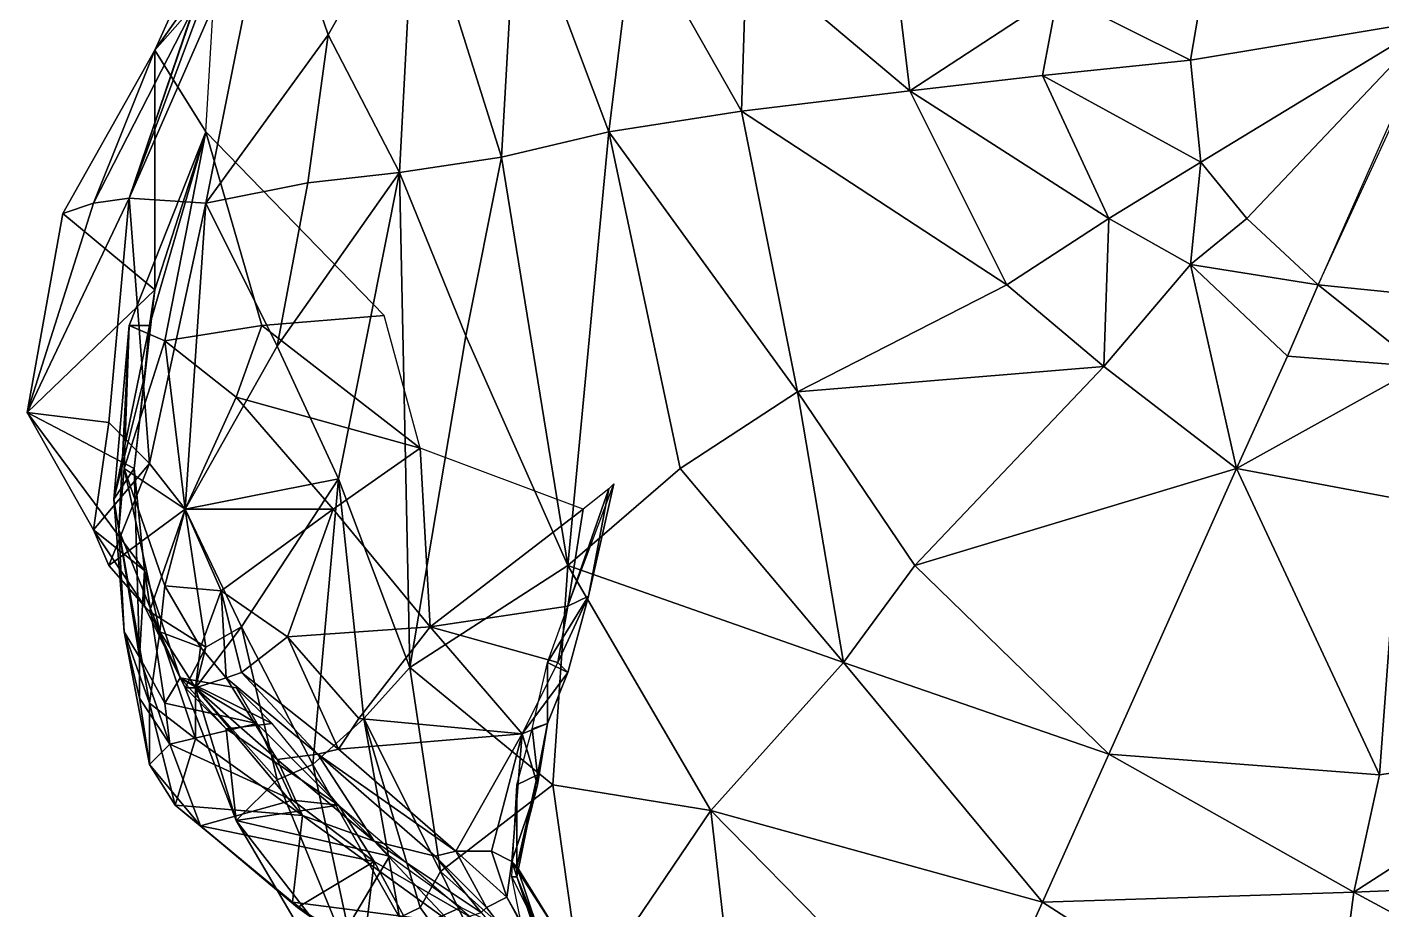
# Model space of a CAD drawing. Extents: x -2.77 to 2.45, y -2.91 to 2.11.
# Drawn here: x -2.77 to -0.115, y -1.765 to -0.035 of the extents above; entities that cross this region are included whole.
import ezdxf

# ---------------------------------------------------------------- set-up
doc = ezdxf.new("R2010")
doc.units = 0

msp = doc.modelspace()

# ---------------------------------------------------------------- linework, layer by layer
at = {"layer": '0----'}
for points in [[(-2.38, 0.19, -2.64), (-2.29, 0.27, -2.06), (-2.57, -0.37, -2.57)], [(-2.57, -0.37, -2.57), (-2.29, 0.27, -2.06), (-2.42, -0.38, -2.21)], [(-2.42, -0.38, -2.21), (-2.29, 0.27, -2.06), (-2.18, -0.05, -1.61)], [(-2.29, 0.27, -2.06), (-2.01, 0.25, -1.22), (-2.18, -0.05, -1.61)], [(-2.04, -0.32, -1.25), (-2.18, -0.05, -1.61), (-2.01, 0.25, -1.22)], [(-1.84, -0.29, -0.83), (-2.04, -0.32, -1.25), (-2.01, 0.25, -1.22)], [(-2.01, 0.25, -1.22), (-1.81, 0.24, -0.84), (-1.84, -0.29, -0.83)], [(-1.63, -0.24, -0.6), (-1.84, -0.29, -0.83), (-1.81, 0.24, -0.84)], [(-1.81, 0.24, -0.84), (-1.58, 0.17, -0.56), (-1.63, -0.24, -0.6)], [(-2.44, 0.01, -3.06), (-2.35, 0.22, -2.93), (-2.57, -0.37, -2.57)], [(-2.57, -0.37, -2.57), (-2.35, 0.22, -2.93), (-2.38, 0.19, -2.64)], [(-1.37, -0.2, -0.4), (-1.63, -0.24, -0.6), (-1.58, 0.17, -0.56)], [(-1.58, 0.17, -0.56), (-1.36, 0.11, -0.4), (-1.37, -0.2, -0.4)], [(-1.04, -0.16, -0.24), (-1.37, -0.2, -0.4), (-1.36, 0.11, -0.4)], [(-1.36, 0.11, -0.4), (-1.07, 0.09, -0.24), (-1.04, -0.16, -0.24)], [(-2.52, -0.08, -3.28), (-2.42, -0.24, -3.6), (-2.4, 0.09, -3.42)], [(-2.4, 0.09, -3.42), (-2.47, 0.03, -3.22), (-2.52, -0.08, -3.28)], [(-1.04, -0.16, -0.24), (-1.07, 0.09, -0.24), (-0.75, 0.03, -0.13)], [(-2.44, 0.01, -3.06), (-2.52, -0.08, -3.28), (-2.47, 0.03, -3.22)], [(-0.75, 0.03, -0.13), (-0.78, -0.13, -0.17), (-1.04, -0.16, -0.24)], [(-0.49, -0.1, -0.1), (-0.78, -0.13, -0.17), (-0.75, 0.03, -0.13)], [(-0.75, 0.03, -0.13), (-0.47, 0.02, -0.08), (-0.49, -0.1, -0.1)], [(-2.44, 0.01, -3.06), (-2.64, -0.38, -3), (-2.52, -0.08, -3.28)], [(-2.57, -0.37, -2.57), (-2.64, -0.38, -3), (-2.44, 0.01, -3.06)], [(-0.49, -0.1, -0.1), (-0.47, 0.02, -0.08), (-0.01, -0.02, 0.02)], [(-0.47, -0.3, -0.12), (-0.49, -0.1, -0.1), (-0.01, -0.02, 0.02)], [(-0.38, -0.41, -0.11), (-0.47, -0.3, -0.12), (-0.01, -0.02, 0.02)], [(-0.24, -0.54, -0.1), (-0.38, -0.41, -0.11), (-0.01, -0.02, 0.02)], [(0, -0.02, 0.02), (-0.04, -0.56, -0.11), (-0.24, -0.54, -0.1)], [(-2.18, -0.05, -1.61), (-2.22, -0.34, -1.75), (-2.42, -0.38, -2.21)], [(-2.18, -0.05, -1.61), (-2.04, -0.32, -1.25), (-2.22, -0.34, -1.75)], [(-2.52, -0.08, -3.28), (-2.64, -0.38, -3), (-2.7, -0.4, -3.19)], [(-2.7, -0.4, -3.19), (-2.52, -0.55, -3.34), (-2.52, -0.08, -3.28)], [(-2.52, -0.08, -3.28), (-2.52, -0.55, -3.34), (-2.42, -0.24, -3.6)], [(-0.78, -0.13, -0.17), (-0.49, -0.1, -0.1), (-0.47, -0.3, -0.12)], [(-1.04, -0.16, -0.24), (-0.78, -0.13, -0.17), (-0.65, -0.41, -0.17)], [(-0.47, -0.3, -0.12), (-0.65, -0.41, -0.17), (-0.78, -0.13, -0.17)], [(-1.37, -0.2, -0.4), (-1.04, -0.16, -0.24), (-0.85, -0.54, -0.24)], [(-0.65, -0.41, -0.17), (-0.85, -0.54, -0.24), (-1.04, -0.16, -0.24)], [(-1.63, -0.24, -0.6), (-1.37, -0.2, -0.4), (-1.26, -0.75, -0.41)], [(-0.85, -0.54, -0.24), (-1.26, -0.75, -0.41), (-1.37, -0.2, -0.4)], [(-2.53, -0.62, -3.49), (-2.57, -0.62, -3.72), (-2.42, -0.24, -3.6)], [(-2.42, -0.24, -3.6), (-2.57, -0.62, -3.72), (-2.5, -0.65, -3.93)], [(-2.42, -0.24, -3.6), (-2.52, -0.55, -3.34), (-2.53, -0.62, -3.49)], [(-2.31, -0.62, -3.94), (-2.42, -0.24, -3.6), (-2.5, -0.65, -3.93)], [(-2.07, -0.6, -3.9), (-2.42, -0.24, -3.6), (-2.31, -0.62, -3.94)], [(-1.84, -0.29, -0.83), (-1.63, -0.24, -0.6), (-1.71, -1.09, -0.76)], [(-1.49, -0.9, -0.56), (-1.71, -1.09, -0.76), (-1.63, -0.24, -0.6)], [(-1.26, -0.75, -0.41), (-1.49, -0.9, -0.56), (-1.63, -0.24, -0.6)], [(-2.04, -0.32, -1.25), (-1.84, -0.29, -0.83), (-1.91, -0.64, -0.98)], [(-1.71, -1.09, -0.76), (-1.91, -0.64, -0.98), (-1.84, -0.29, -0.83)], [(-0.47, -0.3, -0.12), (-0.49, -0.5, -0.15), (-0.65, -0.41, -0.17)], [(-0.38, -0.41, -0.11), (-0.49, -0.5, -0.15), (-0.47, -0.3, -0.12)], [(-2.42, -0.38, -2.21), (-2.22, -0.34, -1.75), (-2.28, -0.66, -1.87)], [(-2.28, -0.66, -1.87), (-2.22, -0.34, -1.75), (-2.04, -0.32, -1.25)], [(-2.28, -0.66, -1.87), (-2.04, -0.32, -1.25), (-2.16, -0.92, -1.62)], [(-2.16, -0.92, -1.62), (-2.04, -0.32, -1.25), (-2.02, -1.29, -1.27)], [(-2.02, -1.29, -1.27), (-2.04, -0.32, -1.25), (-1.91, -0.64, -0.98)], [(-2.77, -0.79, -3.08), (-2.57, -0.37, -2.57), (-2.61, -0.81, -2.69)], [(-2.57, -0.37, -2.57), (-2.77, -0.79, -3.08), (-2.64, -0.38, -3)], [(-2.53, -0.89, -2.49), (-2.61, -0.81, -2.69), (-2.57, -0.37, -2.57)], [(-2.57, -0.37, -2.57), (-2.42, -0.38, -2.21), (-2.53, -0.89, -2.49)], [(-2.64, -0.38, -3), (-2.77, -0.79, -3.08), (-2.7, -0.4, -3.19)], [(-2.53, -0.89, -2.49), (-2.42, -0.38, -2.21), (-2.46, -0.98, -2.35)], [(-2.28, -0.66, -1.87), (-2.46, -0.98, -2.35), (-2.42, -0.38, -2.21)], [(-2.7, -0.4, -3.19), (-2.77, -0.79, -3.08), (-2.52, -0.55, -3.34)], [(-0.66, -0.7, -0.23), (-0.85, -0.54, -0.24), (-0.65, -0.41, -0.17)], [(-0.65, -0.41, -0.17), (-0.49, -0.5, -0.15), (-0.66, -0.7, -0.23)], [(-0.49, -0.5, -0.15), (-0.38, -0.41, -0.11), (-0.24, -0.54, -0.1)], [(-0.4, -0.9, -0.21), (-0.66, -0.7, -0.23), (-0.49, -0.5, -0.15)], [(-0.4, -0.9, -0.21), (-0.49, -0.5, -0.15), (-0.3, -0.68, -0.14)], [(-0.24, -0.54, -0.1), (-0.3, -0.68, -0.14), (-0.49, -0.5, -0.15)], [(-2.52, -0.55, -3.34), (-2.77, -0.79, -3.08), (-2.56, -0.9, -3.21)], [(-2.54, -0.72, -3.37), (-2.52, -0.55, -3.34), (-2.56, -0.9, -3.21)], [(-2.53, -0.62, -3.49), (-2.52, -0.55, -3.34), (-2.54, -0.72, -3.37)], [(-1.26, -0.75, -0.41), (-0.85, -0.54, -0.24), (-0.66, -0.7, -0.23)], [(-0.04, -0.7, -0.15), (-0.3, -0.68, -0.14), (-0.24, -0.54, -0.1)], [(-0.24, -0.54, -0.1), (-0.04, -0.56, -0.11), (-0.04, -0.7, -0.15)], [(-2.07, -0.6, -3.9), (-2.31, -0.62, -3.94), (-2, -0.86, -4.24)], [(-2.6, -0.96, -3.39), (-2.59, -1.02, -3.62), (-2.57, -0.62, -3.72)], [(-2.57, -0.62, -3.72), (-2.53, -0.62, -3.49), (-2.6, -0.96, -3.39)], [(-2.6, -0.96, -3.39), (-2.53, -0.62, -3.49), (-2.54, -0.72, -3.37)], [(-2.58, -0.9, -3.78), (-2.57, -0.62, -3.72), (-2.59, -1.02, -3.62)], [(-2.58, -0.9, -3.78), (-2.5, -0.65, -3.93), (-2.57, -0.62, -3.72)], [(-2.5, -0.65, -3.93), (-2.36, -0.76, -4.07), (-2.31, -0.62, -3.94)], [(-2, -0.86, -4.24), (-2.31, -0.62, -3.94), (-2.36, -0.76, -4.07)], [(-2.46, -0.98, -4.14), (-2.5, -0.65, -3.93), (-2.58, -0.9, -3.78)], [(-2.46, -0.98, -4.14), (-2.36, -0.76, -4.07), (-2.5, -0.65, -3.93)], [(-2.28, -0.66, -1.87), (-2.16, -0.92, -1.62), (-2.46, -0.98, -2.35)], [(-1.91, -0.64, -0.98), (-1.71, -1.09, -0.76), (-2.02, -1.29, -1.27)], [(-0.3, -0.68, -0.14), (-0.04, -0.7, -0.15), (-0.4, -0.9, -0.21)], [(-0.66, -0.7, -0.23), (-1.03, -1.09, -0.41), (-1.26, -0.75, -0.41)], [(-1.03, -1.09, -0.41), (-0.66, -0.7, -0.23), (-0.4, -0.9, -0.21)], [(-0.04, -0.7, -0.15), (-0.08, -0.96, -0.23), (-0.4, -0.9, -0.21)], [(-2.56, -0.9, -3.21), (-2.6, -0.96, -3.39), (-2.54, -0.72, -3.37)], [(-2.17, -0.98, -4.23), (-2.36, -0.76, -4.07), (-2.46, -0.98, -4.14)], [(-2.36, -0.76, -4.07), (-2.17, -0.98, -4.23), (-2, -0.86, -4.24)], [(-1.17, -1.28, -0.5), (-1.49, -0.9, -0.56), (-1.26, -0.75, -0.41)], [(-1.26, -0.75, -0.41), (-1.03, -1.09, -0.41), (-1.17, -1.28, -0.5)], [(-2.64, -1.02, -2.73), (-2.77, -0.79, -3.08), (-2.61, -0.81, -2.69)], [(-2.56, -0.9, -3.21), (-2.77, -0.79, -3.08), (-2.54, -1.1, -2.98)], [(-2.54, -1.1, -2.98), (-2.77, -0.79, -3.08), (-2.64, -1.02, -2.73)], [(-2.61, -0.81, -2.69), (-2.53, -0.89, -2.49), (-2.64, -1.02, -2.73)], [(-2, -0.86, -4.24), (-2.17, -0.98, -4.23), (-1.98, -1.21, -4.29)], [(-1.98, -1.21, -4.29), (-1.68, -0.98, -4.3), (-2, -0.86, -4.24)], [(-2.64, -1.02, -2.73), (-2.53, -0.89, -2.49), (-2.61, -1.09, -2.62)], [(-2.61, -1.09, -2.62), (-2.53, -0.89, -2.49), (-2.46, -0.98, -2.35)], [(-2.56, -0.9, -3.21), (-2.55, -1.27, -3.28), (-2.6, -0.96, -3.39)], [(-2.58, -0.9, -3.78), (-2.59, -1.02, -3.62), (-2.51, -1.22, -3.78)], [(-2.58, -0.9, -3.78), (-2.5, -1.13, -3.94), (-2.46, -0.98, -4.14)], [(-2.51, -1.22, -3.78), (-2.5, -1.13, -3.94), (-2.58, -0.9, -3.78)], [(-2.54, -1.1, -2.98), (-2.55, -1.27, -3.28), (-2.56, -0.9, -3.21)], [(-1.71, -1.09, -0.76), (-1.49, -0.9, -0.56), (-1.17, -1.28, -0.5)], [(-0.65, -1.46, -0.42), (-1.03, -1.09, -0.41), (-0.4, -0.9, -0.21)], [(-0.4, -0.9, -0.21), (-0.12, -1.5, -0.42), (-0.65, -1.46, -0.42)], [(-0.4, -0.9, -0.21), (-0.08, -0.96, -0.23), (-0.12, -1.5, -0.42)], [(-2.16, -0.92, -1.62), (-2.35, -1.21, -2.14), (-2.46, -0.98, -2.35)], [(-2.16, -0.92, -1.62), (-2.21, -1.48, -1.96), (-2.35, -1.21, -2.14)], [(-2.11, -1.39, -1.7), (-2.21, -1.48, -1.96), (-2.16, -0.92, -1.62)], [(-2.02, -1.29, -1.27), (-2.11, -1.39, -1.7), (-2.16, -0.92, -1.62)], [(-1.67, -1.15, -4.49), (-1.71, -1.17, -4.75), (-1.62, -0.93, -4.63)], [(-1.68, -0.98, -4.3), (-1.71, -1.17, -4.31), (-1.63, -0.94, -4.44)], [(-1.67, -1.15, -4.49), (-1.63, -0.94, -4.44), (-1.71, -1.17, -4.31)], [(-1.62, -0.93, -4.63), (-1.63, -0.94, -4.44), (-1.67, -1.15, -4.49)], [(-2.53, -1.18, -2.51), (-2.61, -1.09, -2.62), (-2.46, -0.98, -2.35)], [(-2.59, -1.02, -3.62), (-2.6, -0.96, -3.39), (-2.58, -1.22, -3.48)], [(-2.6, -0.96, -3.39), (-2.55, -1.27, -3.28), (-2.58, -1.22, -3.48)], [(-2.53, -1.18, -2.51), (-2.46, -0.98, -2.35), (-2.42, -1.25, -2.24)], [(-2.46, -0.98, -4.14), (-2.5, -1.13, -3.94), (-2.39, -1.14, -4.21)], [(-2.46, -0.98, -4.14), (-2.39, -1.14, -4.21), (-2.17, -0.98, -4.23)], [(-2.42, -1.25, -2.24), (-2.46, -0.98, -2.35), (-2.35, -1.21, -2.14)], [(-2.17, -0.98, -4.23), (-2.39, -1.14, -4.21), (-2.26, -1.23, -4.24)], [(-2.17, -0.98, -4.23), (-2.26, -1.23, -4.24), (-1.98, -1.21, -4.29)], [(-1.68, -0.98, -4.3), (-1.98, -1.21, -4.29), (-1.71, -1.17, -4.31)], [(0.28, -1.44, -0.42), (-0.12, -1.5, -0.42), (-0.08, -0.96, -0.23)], [(-2.54, -1.1, -2.98), (-2.64, -1.02, -2.73), (-2.54, -1.17, -2.81)], [(-2.64, -1.02, -2.73), (-2.61, -1.09, -2.62), (-2.54, -1.17, -2.81)], [(-2.53, -1.36, -3.62), (-2.51, -1.22, -3.78), (-2.59, -1.02, -3.62)], [(-2.59, -1.02, -3.62), (-2.58, -1.22, -3.48), (-2.53, -1.36, -3.62)], [(-2.54, -1.17, -2.81), (-2.61, -1.09, -2.62), (-2.53, -1.18, -2.51)], [(-2.5, -1.36, -3.14), (-2.55, -1.27, -3.28), (-2.54, -1.1, -2.98)], [(-2.47, -1.31, -2.88), (-2.54, -1.1, -2.98), (-2.54, -1.17, -2.81)], [(-2.54, -1.1, -2.98), (-2.47, -1.31, -2.88), (-2.5, -1.36, -3.14)], [(-1.71, -1.09, -0.76), (-1.74, -1.52, -0.93), (-2.02, -1.29, -1.27)], [(-1.43, -1.57, -0.72), (-1.74, -1.52, -0.93), (-1.71, -1.09, -0.76)], [(-1.71, -1.09, -0.76), (-1.17, -1.28, -0.5), (-1.43, -1.57, -0.72)], [(-1.17, -1.28, -0.5), (-1.03, -1.09, -0.41), (-0.65, -1.46, -0.42)], [(-2.43, -1.25, -4.01), (-2.5, -1.13, -3.94), (-2.51, -1.22, -3.78)], [(-2.39, -1.14, -4.21), (-2.5, -1.13, -3.94), (-2.43, -1.25, -4.01)], [(-2.43, -1.25, -4.01), (-2.38, -1.31, -4.08), (-2.39, -1.14, -4.21)], [(-2.26, -1.23, -4.24), (-2.39, -1.14, -4.21), (-2.35, -1.3, -4.19)], [(-2.39, -1.14, -4.21), (-2.38, -1.31, -4.08), (-2.35, -1.3, -4.19)], [(-1.67, -1.15, -4.49), (-1.71, -1.3, -4.51), (-1.75, -1.28, -4.75)], [(-1.75, -1.28, -4.75), (-1.71, -1.17, -4.75), (-1.67, -1.15, -4.49)], [(-1.73, -1.28, -4.33), (-1.67, -1.15, -4.49), (-1.71, -1.17, -4.31)], [(-1.73, -1.28, -4.33), (-1.71, -1.3, -4.51), (-1.67, -1.15, -4.49)], [(-2.53, -1.18, -2.51), (-2.47, -1.31, -2.88), (-2.54, -1.17, -2.81)], [(-2.47, -1.31, -2.88), (-2.53, -1.18, -2.51), (-2.46, -1.33, -2.34)], [(-2.42, -1.25, -2.24), (-2.46, -1.33, -2.34), (-2.53, -1.18, -2.51)], [(-1.73, -1.28, -4.33), (-1.71, -1.17, -4.31), (-1.98, -1.21, -4.29)], [(-2.55, -1.27, -3.28), (-2.55, -1.35, -3.37), (-2.58, -1.22, -3.48)], [(-2.53, -1.48, -3.46), (-2.53, -1.36, -3.62), (-2.58, -1.22, -3.48)], [(-2.58, -1.22, -3.48), (-2.55, -1.35, -3.37), (-2.53, -1.48, -3.46)], [(-2.51, -1.22, -3.78), (-2.53, -1.36, -3.62), (-2.44, -1.43, -3.72)], [(-2.44, -1.43, -3.72), (-2.44, -1.33, -3.87), (-2.51, -1.22, -3.78)], [(-2.51, -1.22, -3.78), (-2.44, -1.33, -3.87), (-2.43, -1.25, -4.01)], [(-2.44, -1.33, -2.25), (-2.42, -1.25, -2.24), (-2.35, -1.21, -2.14)], [(-2.35, -1.21, -2.14), (-2.28, -1.51, -2.09), (-2.44, -1.33, -2.25)], [(-2.28, -1.51, -2.09), (-2.35, -1.21, -2.14), (-2.21, -1.48, -1.96)], [(-2.26, -1.23, -4.24), (-2.12, -1.39, -4.29), (-1.98, -1.21, -4.29)], [(-2.12, -1.39, -4.29), (-1.8, -1.42, -4.35), (-1.98, -1.21, -4.29)], [(-1.98, -1.21, -4.29), (-1.8, -1.42, -4.35), (-1.73, -1.28, -4.33)], [(-2.16, -1.45, -4.25), (-2.26, -1.23, -4.24), (-2.35, -1.3, -4.19)], [(-2.12, -1.39, -4.29), (-2.26, -1.23, -4.24), (-2.16, -1.45, -4.25)], [(-2.55, -1.35, -3.37), (-2.55, -1.27, -3.28), (-2.49, -1.44, -3.31)], [(-2.49, -1.44, -3.31), (-2.55, -1.27, -3.28), (-2.5, -1.36, -3.14)], [(-2.46, -1.33, -2.34), (-2.42, -1.25, -2.24), (-2.44, -1.33, -2.25)], [(-2.38, -1.31, -4.08), (-2.43, -1.25, -4.01), (-2.44, -1.33, -3.87)], [(-2.35, -1.3, -4.19), (-2.38, -1.31, -4.08), (-2.2, -1.46, -4.16)], [(-2.2, -1.46, -4.16), (-2.16, -1.45, -4.25), (-2.35, -1.3, -4.19)], [(-2.11, -1.39, -1.7), (-2.02, -1.29, -1.27), (-1.96, -1.69, -1.43)], [(-2.02, -1.29, -1.27), (-1.74, -1.52, -0.93), (-1.96, -1.69, -1.43)], [(-1.71, -1.3, -4.51), (-1.73, -1.28, -4.33), (-1.8, -1.42, -4.35)], [(-1.8, -1.42, -4.35), (-1.75, -1.4, -4.57), (-1.71, -1.3, -4.51)], [(-1.75, -1.4, -4.57), (-1.78, -1.41, -4.77), (-1.75, -1.28, -4.75)], [(-1.75, -1.28, -4.75), (-1.71, -1.3, -4.51), (-1.75, -1.4, -4.57)], [(-1.43, -1.57, -0.72), (-1.17, -1.28, -0.5), (-0.78, -1.75, -0.57)], [(-0.65, -1.46, -0.42), (-0.78, -1.75, -0.57), (-1.17, -1.28, -0.5)], [(-2.32, -1.4, -3.14), (-2.5, -1.36, -3.14), (-2.47, -1.31, -2.88)], [(-2.38, -1.41, -2.48), (-2.29, -1.4, -2.58), (-2.47, -1.31, -2.88)], [(-2.32, -1.4, -3.14), (-2.47, -1.31, -2.88), (-2.36, -1.33, -2.87)], [(-2.36, -1.33, -2.87), (-2.47, -1.31, -2.88), (-2.29, -1.4, -2.58)], [(-2.46, -1.33, -2.34), (-2.38, -1.41, -2.48), (-2.47, -1.31, -2.88)], [(-2.44, -1.33, -3.87), (-2.28, -1.47, -3.94), (-2.38, -1.31, -4.08)], [(-2.38, -1.31, -4.08), (-2.28, -1.47, -3.94), (-2.2, -1.46, -4.16)], [(-2.53, -1.48, -3.46), (-2.55, -1.35, -3.37), (-2.49, -1.44, -3.31)], [(-2.36, -1.59, -2.31), (-2.46, -1.33, -2.34), (-2.44, -1.33, -2.25)], [(-2.38, -1.41, -2.48), (-2.46, -1.33, -2.34), (-2.36, -1.59, -2.31)], [(-2.44, -1.33, -3.87), (-2.44, -1.43, -3.72), (-2.23, -1.58, -3.82)], [(-2.23, -1.58, -3.82), (-2.28, -1.47, -3.94), (-2.44, -1.33, -3.87)], [(-2.44, -1.33, -2.25), (-2.28, -1.51, -2.09), (-2.36, -1.59, -2.31)], [(-2.53, -1.36, -3.62), (-2.53, -1.48, -3.46), (-2.48, -1.56, -3.57)], [(-2.48, -1.56, -3.57), (-2.44, -1.43, -3.72), (-2.53, -1.36, -3.62)], [(-2.5, -1.36, -3.14), (-2.32, -1.4, -3.14), (-2.49, -1.44, -3.31)], [(-2.25, -1.55, -3.39), (-2.49, -1.44, -3.31), (-2.32, -1.4, -3.14)], [(-2.38, -1.41, -2.48), (-2.16, -1.56, -2.42), (-2.29, -1.4, -2.58)], [(-2.16, -1.56, -3.34), (-2.25, -1.55, -3.39), (-2.32, -1.4, -3.14)], [(-2.21, -1.48, -1.96), (-2.11, -1.39, -1.7), (-2.04, -1.78, -1.82)], [(-1.8, -1.42, -4.35), (-2.12, -1.39, -4.29), (-2.16, -1.45, -4.25)], [(-2, -1.76, -1.66), (-2.11, -1.39, -1.7), (-1.96, -1.69, -1.43)], [(-2, -1.76, -1.66), (-2.04, -1.78, -1.82), (-2.11, -1.39, -1.7)], [(-1.75, -1.4, -4.57), (-1.8, -1.42, -4.35), (-1.77, -1.52, -4.48)], [(-1.78, -1.41, -4.77), (-1.75, -1.4, -4.57), (-1.77, -1.5, -4.62)], [(-1.77, -1.52, -4.48), (-1.77, -1.5, -4.62), (-1.75, -1.4, -4.57)], [(-2.44, -1.43, -3.72), (-2.48, -1.56, -3.57), (-2.23, -1.58, -3.82)], [(-2.36, -1.59, -2.31), (-2.16, -1.56, -2.42), (-2.38, -1.41, -2.48)], [(-2.16, -1.45, -4.25), (-1.93, -1.65, -4.22), (-1.8, -1.42, -4.35)], [(-1.86, -1.65, -4.34), (-1.8, -1.42, -4.35), (-1.93, -1.65, -4.22)], [(-1.8, -1.42, -4.35), (-1.86, -1.65, -4.34), (-1.82, -1.67, -4.44)], [(-1.77, -1.52, -4.48), (-1.8, -1.42, -4.35), (-1.82, -1.67, -4.44)], [(-1.77, -1.5, -4.62), (-1.81, -1.52, -4.83), (-1.78, -1.41, -4.77)], [(-2.53, -1.48, -3.46), (-2.49, -1.44, -3.31), (-2.43, -1.6, -3.47)], [(-2.43, -1.6, -3.47), (-2.49, -1.44, -3.31), (-2.25, -1.55, -3.39)], [(-2.09, -1.63, -3.92), (-2.2, -1.46, -4.16), (-2.28, -1.47, -3.94)], [(-1.93, -1.65, -4.22), (-2.16, -1.45, -4.25), (-2.2, -1.46, -4.16)], [(-1.97, -1.66, -4.15), (-2.2, -1.46, -4.16), (-2.09, -1.63, -3.92)], [(-2.2, -1.46, -4.16), (-1.97, -1.66, -4.15), (-1.93, -1.65, -4.22)], [(-0.17, -1.73, -0.51), (-0.78, -1.75, -0.57), (-0.65, -1.46, -0.42)], [(-0.65, -1.46, -0.42), (-0.12, -1.5, -0.42), (-0.17, -1.73, -0.51)], [(-0.17, -1.73, -0.51), (-0.12, -1.5, -0.42), (0.28, -1.44, -0.42)], [(0.28, -1.44, -0.42), (0.32, -1.71, -0.57), (-0.17, -1.73, -0.51)], [(-2.43, -1.6, -3.47), (-2.48, -1.56, -3.57), (-2.53, -1.48, -3.46)], [(-2.28, -1.47, -3.94), (-2.23, -1.58, -3.82), (-2.09, -1.63, -3.92)], [(-2.21, -1.48, -1.96), (-2.12, -1.9, -2.09), (-2.28, -1.51, -2.09)], [(-2.04, -1.78, -1.82), (-2.12, -1.9, -2.09), (-2.21, -1.48, -1.96)], [(-2.28, -1.51, -2.09), (-2.12, -1.9, -2.09), (-2.36, -1.59, -2.31)], [(-1.77, -1.52, -4.48), (-1.81, -1.68, -4.66), (-1.77, -1.5, -4.62)], [(-1.81, -1.52, -4.83), (-1.77, -1.5, -4.62), (-1.81, -1.7, -4.74)], [(-1.77, -1.5, -4.62), (-1.81, -1.68, -4.66), (-1.81, -1.7, -4.74)], [(-1.74, -1.52, -0.93), (-1.68, -1.94, -1.19), (-1.96, -1.69, -1.43)], [(-1.82, -1.67, -4.44), (-1.81, -1.68, -4.66), (-1.77, -1.52, -4.48)], [(-1.81, -1.7, -4.74), (-1.82, -1.7, -4.8), (-1.81, -1.52, -4.83)], [(-1.43, -1.57, -0.72), (-1.68, -1.94, -1.19), (-1.74, -1.52, -0.93)], [(-2.23, -1.58, -3.82), (-2.48, -1.56, -3.57), (-2.25, -1.75, -3.64)], [(-2.48, -1.56, -3.57), (-2.43, -1.6, -3.47), (-2.25, -1.75, -3.64)], [(-2.43, -1.6, -3.47), (-2.25, -1.55, -3.39), (-2.09, -1.67, -3.42)], [(-2.06, -1.66, -2.39), (-2.16, -1.56, -2.42), (-2.36, -1.59, -2.31)], [(-2.09, -1.67, -3.42), (-2.25, -1.55, -3.39), (-2.16, -1.56, -3.34)], [(-1.9, -1.78, -3.37), (-2.09, -1.67, -3.42), (-2.16, -1.56, -3.34)], [(-2.36, -1.59, -2.31), (-2.19, -1.88, -2.34), (-2.06, -1.66, -2.39)], [(-2.36, -1.59, -2.31), (-2.12, -1.9, -2.09), (-2.19, -1.88, -2.34)], [(-1.94, -1.79, -3.73), (-2.23, -1.58, -3.82), (-2.25, -1.75, -3.64)], [(-2.09, -1.63, -3.92), (-2.23, -1.58, -3.82), (-1.94, -1.79, -3.73)], [(-1.37, -2.1, -1.19), (-1.68, -1.94, -1.19), (-1.43, -1.57, -0.72)], [(-1.37, -2.1, -1.19), (-1.43, -1.57, -0.72), (-0.93, -2.08, -0.85)], [(-0.78, -1.75, -0.57), (-0.93, -2.08, -0.85), (-1.43, -1.57, -0.72)], [(-2.25, -1.75, -3.64), (-2.43, -1.6, -3.47), (-2.24, -1.76, -3.54)], [(-2.09, -1.67, -3.42), (-2.24, -1.76, -3.54), (-2.43, -1.6, -3.47)], [(-1.97, -1.66, -4.15), (-2.09, -1.63, -3.92), (-1.88, -1.77, -3.94)], [(-1.94, -1.79, -3.73), (-1.88, -1.77, -3.94), (-2.09, -1.63, -3.92)], [(-2.11, -1.84, -3.52), (-2.24, -1.76, -3.54), (-2.09, -1.67, -3.42)], [(-2.06, -1.66, -2.39), (-2.19, -1.88, -2.34), (-1.92, -1.76, -2.41)], [(-1.96, -1.91, -3.46), (-2.11, -1.84, -3.52), (-2.09, -1.67, -3.42)], [(-2.09, -1.67, -3.42), (-1.9, -1.78, -3.37), (-1.96, -1.91, -3.46)], [(-1.93, -1.65, -4.22), (-1.97, -1.66, -4.15), (-1.87, -1.76, -4.14)], [(-1.88, -1.77, -3.94), (-1.87, -1.76, -4.14), (-1.97, -1.66, -4.15)], [(-1.87, -1.76, -4.14), (-1.83, -1.74, -4.26), (-1.93, -1.65, -4.22)], [(-1.93, -1.65, -4.22), (-1.83, -1.74, -4.26), (-1.86, -1.65, -4.34)], [(-1.86, -1.65, -4.34), (-1.83, -1.74, -4.26), (-1.82, -1.67, -4.44)], [(-1.82, -1.67, -4.44), (-1.83, -1.74, -4.26), (-1.75, -1.88, -4.33)], [(-1.73, -1.81, -4.46), (-1.82, -1.67, -4.44), (-1.75, -1.88, -4.33)], [(-1.73, -1.81, -4.46), (-1.81, -1.68, -4.66), (-1.82, -1.67, -4.44)], [(-1.77, -2.08, -1.69), (-2, -1.76, -1.66), (-1.96, -1.69, -1.43)], [(-1.68, -1.94, -1.19), (-1.77, -2.08, -1.69), (-1.96, -1.69, -1.43)], [(-1.77, -1.8, -4.63), (-1.81, -1.68, -4.66), (-1.73, -1.81, -4.46)], [(-1.77, -1.8, -4.63), (-1.81, -1.7, -4.74), (-1.81, -1.68, -4.66)], [(-1.78, -1.78, -4.74), (-1.8, -1.8, -4.82), (-1.82, -1.7, -4.8)], [(-1.82, -1.7, -4.8), (-1.81, -1.7, -4.74), (-1.78, -1.78, -4.74)], [(-1.78, -1.78, -4.74), (-1.81, -1.7, -4.74), (-1.77, -1.8, -4.63)], [(-0.17, -1.73, -0.51), (0.32, -1.71, -0.57), (0.33, -2, -0.77)], [(-2.24, -1.76, -3.54), (-2.1, -1.86, -3.62), (-2.25, -1.75, -3.64)], [(-2.25, -1.75, -3.64), (-2.1, -1.86, -3.62), (-1.94, -1.79, -3.73)], [(-1.7, -1.98, -4.14), (-1.83, -1.74, -4.26), (-1.87, -1.76, -4.14)], [(-1.75, -1.88, -4.33), (-1.83, -1.74, -4.26), (-1.7, -1.98, -4.14)], [(-0.22, -2.11, -0.73), (-0.93, -2.08, -0.85), (-0.78, -1.75, -0.57)], [(-0.78, -1.75, -0.57), (-0.17, -1.73, -0.51), (-0.22, -2.11, -0.73)], [(-0.22, -2.11, -0.73), (-0.17, -1.73, -0.51), (0.33, -2, -0.77)], [(-2.1, -1.86, -3.62), (-2.24, -1.76, -3.54), (-2.11, -1.84, -3.52)], [(-1.76, -1.84, -2.48), (-1.92, -1.76, -2.41), (-2.19, -1.88, -2.34)], [(-1.77, -2.08, -1.69), (-2.04, -1.78, -1.82), (-2, -1.76, -1.66)], [(-1.7, -1.98, -4.14), (-1.87, -1.76, -4.14), (-1.88, -1.77, -3.94)]]:
    msp.add_3dface(points, dxfattribs=at)

doc.saveas('drawing.dxf')
